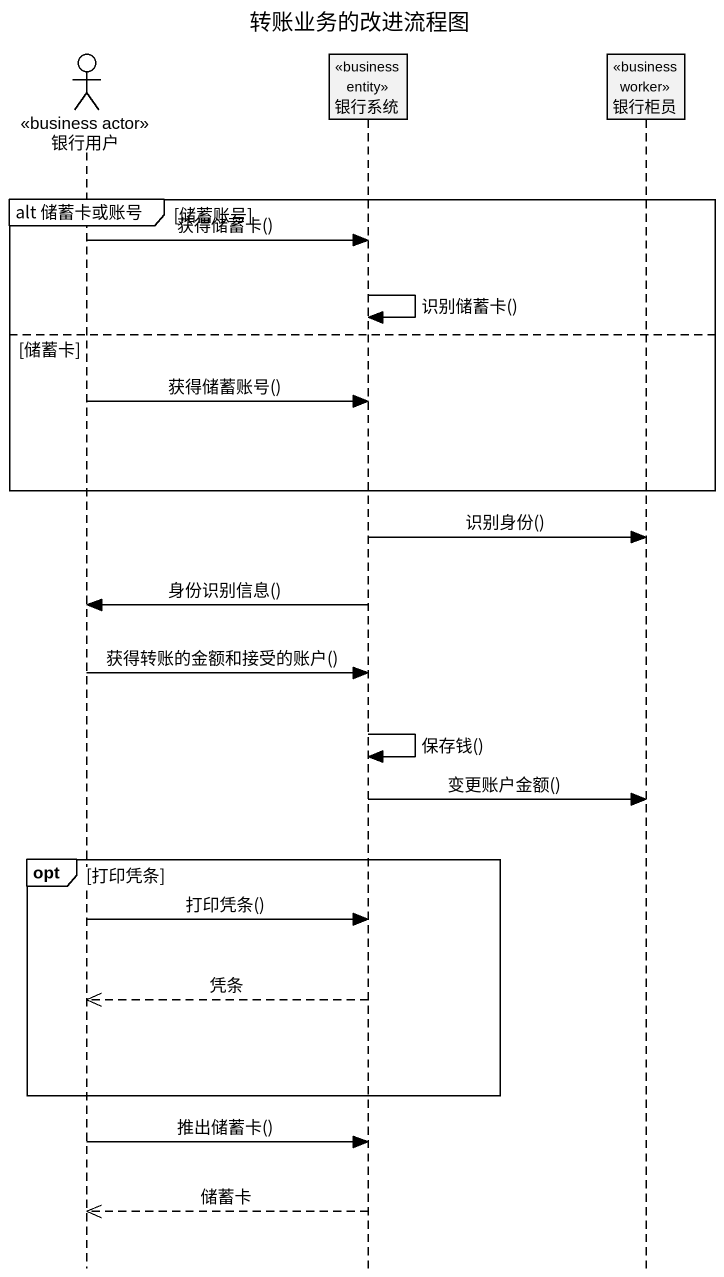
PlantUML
@startuml
title 转账业务的改进流程图
hide footbox
actor 银行用户 <<business actor>>
participant 银行系统 <<business entity>>
participant 银行柜员 <<business worker>>

group alt 储蓄卡或账号 [储蓄账号]
  银行用户 -> 银行系统 : 获得储蓄卡()
  银行系统 -> 银行系统 : 识别储蓄卡()
else 储蓄卡
  银行用户 -> 银行系统 : 获得储蓄账号()
end
银行系统 -> 银行柜员 : 识别身份()
银行系统 -> 银行用户 : 身份识别信息()
银行用户 -> 银行系统 : 获得转账的金额和接受的账户()
银行系统 -> 银行系统 : 保存钱()
银行系统 -> 银行柜员 : 变更账户金额()
opt 打印凭条
  银行用户 -> 银行系统 : 打印凭条()
  银行系统 -->> 银行用户 : 凭条
end
银行用户 -> 银行系统 : 推出储蓄卡()
银行系统 -->> 银行用户 : 储蓄卡
@enduml
